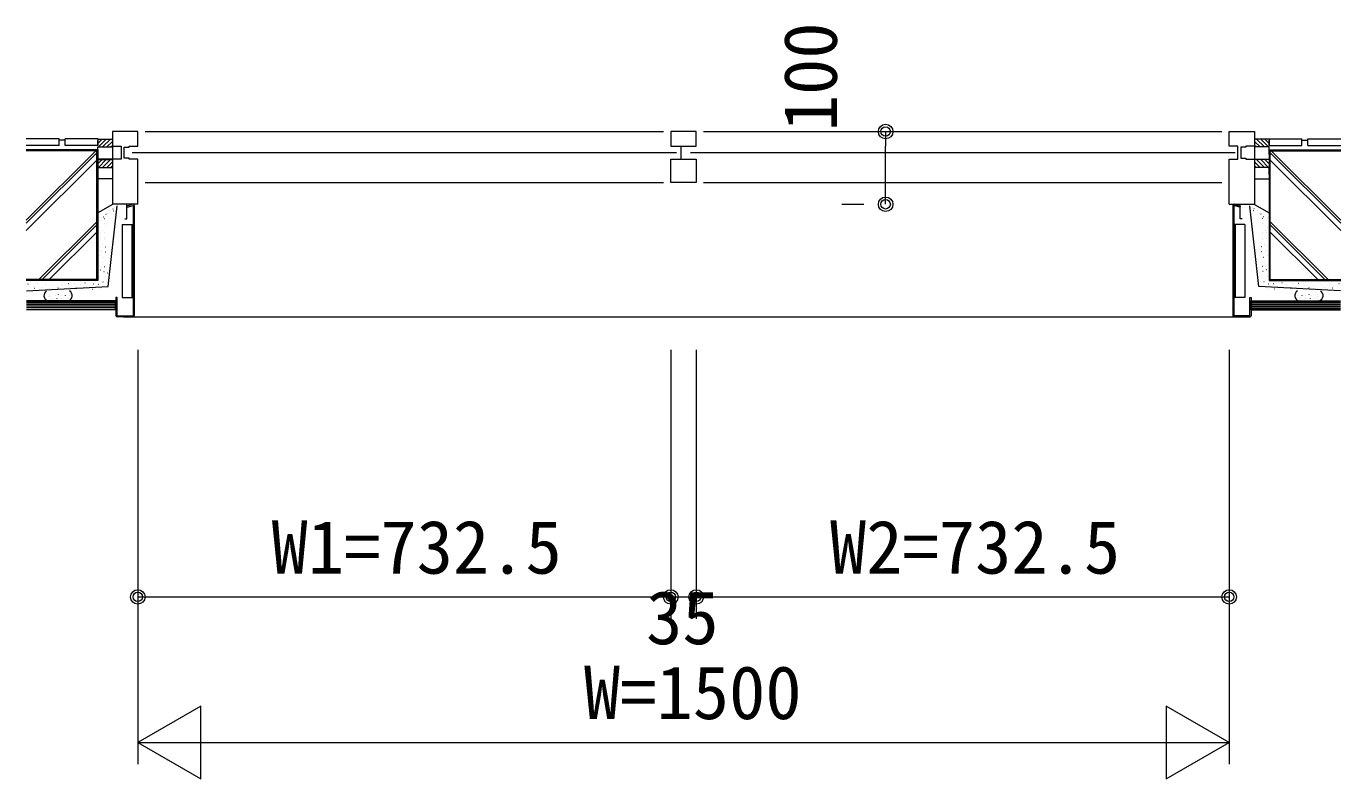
# Model space of a CAD drawing. Units: millimetres, scale not verified. Extents: x -14850 to 13831, y -10500 to 9500.
# Drawn here: x 8854 to 10661, y 3642 to 4677 of the extents above; entities that cross this region are included whole.
import ezdxf
from ezdxf.enums import TextEntityAlignment as Align

# ---------------------------------------------------------------- set-up
doc = ezdxf.new("R2010")
doc.units = ezdxf.units.MM
doc.header["$LTSCALE"] = 50
doc.linetypes.add('DASHED3', pattern=[4, 3, -1])
for name, color, linetype, lineweight in [('0-2_YKK_ZWAK', 2, 'Continuous', 9), ('0-3_YKK_11', 7, 'Continuous', 9), ('0-5_YSS_K', 4, 'Continuous', 9)]:
    doc.layers.add(name, color=color, linetype=linetype, lineweight=lineweight)
doc.styles.add('ＭＳ ゴシック', font='')
doc.styles.get('ＭＳ ゴシック').set_extended_font_data('MS Gothic')

msp = doc.modelspace()

# ---------------------------------------------------------------- linework, layer by layer
at = {"layer": '0-2_YKK_ZWAK'}
for p, q in [((9975.31, 4532), (10005.31, 4532)), ((9985.31, 4532), (10005.31, 4532)), ((10035.31, 4532), (10035.31, 4512)), ((9975.31, 4432), (10005.31, 4432)), ((9985.31, 4432), (10005.31, 4432)), ((9007.5, 4232), (9007.5, 3662)), ((9740, 4232), (9740, 3862)), ((9775, 4232), (9775, 3862)), ((10507.5, 4232), (10507.5, 3662)), ((9007.5, 3892), (9740, 3892)), ((9740, 3892), (9775, 3892)), ((9775, 3892), (10507.5, 3892)), ((9094.1, 3642), (9094.1, 3742)), ((10420.9, 3742), (10420.9, 3642)), ((10507.5, 3692), (10420.9, 3742)), ((9007.5, 3692), (10507.5, 3692)), ((10420.9, 3642), (10507.5, 3692))]:
    msp.add_line(p, q, dxfattribs=at)
for points in [[(10035.31, 4432), (10035.31, 4452), (10035.31, 4512)], [(9094.1, 3742), (9007.5, 3692), (9094.1, 3642)]]:
    msp.add_lwpolyline(points, dxfattribs=at)
for centre, radius in [((10035.31, 4532), 10), ((10035.31, 4532), 10), ((10035.31, 4532), 6.5), ((10035.31, 4532), 6.5), ((10035.31, 4432), 10), ((10035.31, 4432), 10), ((10035.31, 4432), 6.5), ((10035.31, 4432), 6.5), ((9007.5, 3892), 10), ((9007.5, 3892), 10), ((9007.5, 3892), 6.5), ((9007.5, 3892), 6.5), ((9740, 3892), 10), ((9740, 3892), 10), ((9740, 3892), 6.5), ((9740, 3892), 6.5), ((9775, 3892), 10), ((9775, 3892), 10), ((9775, 3892), 6.5), ((9775, 3892), 6.5), ((10507.5, 3892), 10), ((10507.5, 3892), 10), ((10507.5, 3892), 6.5), ((10507.5, 3892), 6.5)]:
    msp.add_circle(centre, radius, dxfattribs=at)
at = {"layer": '0-3_YKK_11'}
for p, q in [((8899.5, 4522), (8854.2, 4522)), ((8899.5, 4513), (8899.5, 4522)), ((8907.5, 4520), (8899.5, 4520)), ((8952.5, 4522), (8907.5, 4522)), ((8907.5, 4513), (8907.5, 4522)), ((8952.5, 4522), (8953.1, 4521.4)), ((8952.5, 4521.11), (8952.94, 4521.56)), ((8952.5, 4515.46), (8958.44, 4521.4)), ((8953.1, 4521.4), (8971.9, 4521.4)), ((8953.5, 4510.8), (8964.1, 4521.4)), ((8959.16, 4510.8), (8969.76, 4521.4)), ((8964.81, 4510.8), (8972.5, 4518.49)), ((8972.5, 4522), (8971.9, 4521.4)), ((10542.5, 4522), (10543.1, 4521.4)), ((10550.18, 4510.8), (10542.5, 4518.49)), ((10561.9, 4521.4), (10543.1, 4521.4)), ((10555.84, 4510.8), (10545.24, 4521.4)), ((10561.49, 4510.8), (10550.9, 4521.4)), ((10562.5, 4515.46), (10556.55, 4521.4)), ((10562.5, 4522), (10561.9, 4521.4)), ((10562.5, 4521.11), (10562.05, 4521.56)), ((10562.5, 4522), (10607.5, 4522)), ((10562.5, 4522), (10562.5, 4513)), ((10562.5, 4513), (10562.5, 4519.85)), ((10607.5, 4513), (10607.5, 4522)), ((10607.5, 4520), (10615.5, 4520)), ((10615.5, 4522), (10660.79, 4522)), ((10615.5, 4513), (10615.5, 4522)), ((8899.5, 4513), (8854.2, 4513)), ((8952.5, 4507), (8854.2, 4507)), ((8854.2, 4410.14), (8949.57, 4505.5)), ((8951, 4505.5), (8854.2, 4505.5)), ((8854.2, 4405.9), (8951, 4502.69)), ((8952.5, 4513), (8907.5, 4513)), ((8951, 4328.5), (8951, 4505.5)), ((8952.5, 4510.8), (8972.5, 4510.8)), ((8952.5, 4500.8), (8952.5, 4510.8)), ((8952.5, 4507), (8952.5, 4327)), ((8970.47, 4510.8), (8972.5, 4512.83)), ((8972.5, 4510.8), (8972.5, 4500.8)), ((10544.52, 4510.8), (10542.5, 4512.83)), ((10542.5, 4510.8), (10542.5, 4500.8)), ((10562.5, 4510.8), (10542.5, 4510.8)), ((10562.5, 4513), (10607.5, 4513)), ((10562.5, 4500.8), (10562.5, 4510.8)), ((10562.5, 4507), (10562.5, 4327)), ((10562.5, 4507), (10660.79, 4507)), ((10564, 4328.5), (10564, 4505.5)), ((10564, 4505.5), (10660.79, 4505.5)), ((10660.79, 4405.9), (10564, 4502.69)), ((10660.79, 4410.14), (10565.43, 4505.5)), ((10615.5, 4513), (10660.79, 4513)), ((8854.2, 4396), (8951, 4492.79)), ((8972.5, 4494), (8952.5, 4494)), ((8952.5, 4494), (8953.1, 4493.4)), ((8952.5, 4493.11), (8952.94, 4493.55)), ((8952.5, 4487.46), (8958.44, 4493.4)), ((8952.5, 4482.8), (8972.5, 4482.8)), ((8952.5, 4472.8), (8952.5, 4482.8)), ((8953.1, 4493.4), (8971.9, 4493.4)), ((8953.5, 4482.8), (8964.1, 4493.4)), ((8959.16, 4482.8), (8969.76, 4493.4)), ((8964.81, 4482.8), (8972.5, 4490.48)), ((8970.47, 4482.8), (8972.5, 4484.83)), ((8972.5, 4494), (8971.9, 4493.4)), ((8972.5, 4482.8), (8972.5, 4472.8)), ((10542.5, 4494), (10543.1, 4493.4)), ((10542.5, 4494), (10562.5, 4494)), ((10550.18, 4482.8), (10542.5, 4490.48)), ((10544.52, 4482.8), (10542.5, 4484.83)), ((10542.5, 4482.8), (10542.5, 4472.8)), ((10562.5, 4482.8), (10542.5, 4482.8)), ((10561.9, 4493.4), (10543.1, 4493.4)), ((10555.84, 4482.8), (10545.24, 4493.4)), ((10561.49, 4482.8), (10550.9, 4493.4)), ((10562.5, 4487.46), (10556.55, 4493.4)), ((10562.5, 4494), (10561.9, 4493.4)), ((10562.5, 4493.11), (10562.05, 4493.55)), ((10562.5, 4472.8), (10562.5, 4482.8)), ((10660.79, 4396), (10564, 4492.79)), ((8972.5, 4467), (8952.5, 4467)), ((10542.5, 4467), (10562.5, 4467)), ((8972.5, 4431.79), (8952.5, 4420.24)), ((8966.63, 4318.73), (8979.22, 4430)), ((8975.7, 4427.31), (8975.9, 4427.31)), ((9000.44, 4431.93), (8992.5, 4429.55)), ((8992.5, 4429.55), (8992.96, 4428.02)), ((8992.96, 4428.02), (9000.9, 4430.4)), ((9000.9, 4430.4), (9000.9, 4278.6)), ((9002.5, 4430.4), (9002.5, 4278.6)), ((10512.5, 4430.4), (10512.5, 4278.6)), ((10514.1, 4430.4), (10514.1, 4278.6)), ((10514.55, 4431.93), (10522.5, 4429.55)), ((10548.37, 4318.73), (10535.78, 4430)), ((10539.29, 4427.31), (10539.09, 4427.31)), ((10542.5, 4431.79), (10562.5, 4420.24)), ((8955.09, 4413.77), (8955.29, 4413.77)), ((8956.56, 4409.65), (8956.76, 4409.65)), ((8960.39, 4414.95), (8960.59, 4414.95)), ((8961.28, 4412.3), (8961.47, 4412.3)), ((8963.63, 4418.18), (8963.83, 4418.18)), ((8965.69, 4418.77), (8965.89, 4418.77)), ((8968.93, 4423.19), (8969.13, 4423.19)), ((8973.35, 4425.84), (8973.55, 4425.84)), ((8973.64, 4423.19), (8973.84, 4423.19)), ((9000.9, 4412.29), (9002.5, 4410.69)), ((9002.5, 4408.57), (9000.9, 4410.17)), ((10514.1, 4412.29), (10512.5, 4410.69)), ((10512.5, 4408.57), (10514.1, 4410.17)), ((10541.36, 4423.19), (10541.15, 4423.19)), ((10541.65, 4425.84), (10541.45, 4425.84)), ((10546.06, 4423.19), (10545.86, 4423.19)), ((10549.3, 4418.77), (10549.1, 4418.77)), ((10551.37, 4418.18), (10551.17, 4418.18)), ((10553.72, 4412.3), (10553.52, 4412.3)), ((10554.6, 4414.95), (10554.41, 4414.95)), ((10558.43, 4409.65), (10558.23, 4409.65)), ((10559.9, 4413.77), (10559.7, 4413.77)), ((8871.56, 4328.5), (8951, 4407.94)), ((8875.8, 4328.5), (8951, 4403.7)), ((8885.7, 4328.5), (8951, 4393.8)), ((8955.09, 4400.52), (8955.29, 4400.52)), ((8955.97, 4392.57), (8956.18, 4392.57)), ((8958.04, 4396.1), (8958.24, 4396.1)), ((8961.57, 4405.82), (8961.77, 4405.82)), ((8961.57, 4392.57), (8961.77, 4392.57)), ((8963.04, 4402.58), (8963.24, 4402.58)), ((8985.9, 4404), (9000.9, 4404)), ((8985.9, 4404), (8985.9, 4304)), ((10529.1, 4404), (10514.1, 4404)), ((10529.1, 4404), (10529.1, 4304)), ((10551.95, 4402.58), (10551.75, 4402.58)), ((10553.43, 4405.82), (10553.23, 4405.82)), ((10553.43, 4392.57), (10553.23, 4392.57)), ((10556.96, 4396.1), (10556.76, 4396.1)), ((10559.02, 4392.57), (10558.82, 4392.57)), ((10559.9, 4400.52), (10559.7, 4400.52)), ((10643.44, 4328.5), (10564, 4407.94)), ((10639.19, 4328.5), (10564, 4403.7)), ((10629.29, 4328.5), (10564, 4393.8)), ((8955.68, 4373.43), (8955.88, 4373.43)), ((8956.56, 4384.62), (8956.76, 4384.62)), ((8958.33, 4376.97), (8958.53, 4376.97)), ((8961.57, 4386.97), (8961.77, 4386.97)), ((8961.57, 4383.74), (8961.77, 4383.74)), ((8962.75, 4373.43), (8962.95, 4373.43)), ((10552.25, 4373.43), (10552.05, 4373.43)), ((10553.43, 4386.97), (10553.23, 4386.97)), ((10553.43, 4383.74), (10553.23, 4383.74)), ((10556.66, 4376.97), (10556.46, 4376.97)), ((10558.43, 4384.62), (10558.23, 4384.62)), ((10559.32, 4373.43), (10559.12, 4373.43)), ((8955.09, 4361.07), (8955.29, 4361.07)), ((8955.97, 4368.13), (8956.18, 4368.13)), ((8958.04, 4367.54), (8958.24, 4367.54)), ((8960.1, 4358.71), (8960.3, 4358.71)), ((8962.75, 4366.66), (8962.95, 4366.66)), ((10552.25, 4366.66), (10552.05, 4366.66)), ((10554.9, 4358.71), (10554.7, 4358.71)), ((10556.96, 4367.54), (10556.76, 4367.54)), ((10559.02, 4368.13), (10558.82, 4368.13)), ((10559.9, 4361.07), (10559.7, 4361.07)), ((8956.27, 4341.93), (8956.47, 4341.93)), ((8958.04, 4346.05), (8958.24, 4346.05)), ((8959.21, 4352.23), (8959.41, 4352.23)), ((8960.98, 4339.57), (8961.18, 4339.57)), ((8961.86, 4346.64), (8962.07, 4346.64)), ((8965.4, 4337.51), (8965.6, 4337.51)), ((9000.9, 4353.62), (9002.5, 4352.02)), ((9002.5, 4349.9), (9000.9, 4351.5)), ((10514.1, 4353.62), (10512.5, 4352.02)), ((10512.5, 4349.9), (10514.1, 4351.5)), ((10549.6, 4337.51), (10549.4, 4337.51)), ((10553.13, 4346.64), (10552.93, 4346.64)), ((10554.02, 4339.57), (10553.81, 4339.57)), ((10555.78, 4352.23), (10555.58, 4352.23)), ((10556.96, 4346.05), (10556.76, 4346.05)), ((10558.73, 4341.93), (10558.53, 4341.93)), ((8951, 4328.5), (8854.2, 4328.5)), ((8952.5, 4327), (8854.2, 4327)), ((8854.4, 4312.78), (8966.63, 4318.73)), ((8856.46, 4322.5), (8856.66, 4322.5)), ((8864.12, 4319.55), (8864.32, 4319.55)), ((8869.12, 4323.67), (8869.32, 4323.67)), ((8875.89, 4318.08), (8876.09, 4318.08)), ((8880.9, 4321.91), (8881.1, 4321.91)), ((8890.61, 4320.14), (8890.81, 4320.14)), ((8902.1, 4323.97), (8902.3, 4323.97)), ((8903.86, 4319.85), (8904.06, 4319.85)), ((8912.4, 4323.09), (8912.6, 4323.09)), ((8913.58, 4318.08), (8913.78, 4318.08)), ((8920.94, 4322.5), (8921.14, 4322.5)), ((8928.59, 4321.32), (8928.79, 4321.32)), ((8934.78, 4323.97), (8934.98, 4323.97)), ((8937.43, 4319.55), (8937.63, 4319.55)), ((8946.26, 4322.79), (8946.46, 4322.79)), ((8953.03, 4321.91), (8953.23, 4321.91)), ((8955.09, 4332.21), (8955.29, 4332.21)), ((8959.51, 4325.44), (8959.71, 4325.44)), ((8962.45, 4332.21), (8962.65, 4332.21)), ((8963.04, 4318.37), (8963.24, 4318.37)), ((8963.93, 4325.14), (8964.12, 4325.14)), ((10660.6, 4312.78), (10548.37, 4318.73)), ((10551.07, 4325.14), (10550.87, 4325.14)), ((10551.95, 4318.37), (10551.75, 4318.37)), ((10552.54, 4332.21), (10552.34, 4332.21)), ((10555.49, 4325.44), (10555.29, 4325.44)), ((10559.9, 4332.21), (10559.7, 4332.21)), ((10561.96, 4321.91), (10561.76, 4321.91)), ((10562.5, 4327), (10660.79, 4327)), ((10564, 4328.5), (10660.79, 4328.5)), ((10568.74, 4322.79), (10568.54, 4322.79)), ((10577.57, 4319.55), (10577.37, 4319.55)), ((10580.22, 4323.97), (10580.02, 4323.97)), ((10586.4, 4321.32), (10586.2, 4321.32)), ((10594.06, 4322.5), (10593.86, 4322.5)), ((10601.42, 4318.08), (10601.22, 4318.08)), ((10602.6, 4323.09), (10602.39, 4323.09)), ((10611.13, 4319.85), (10610.93, 4319.85)), ((10612.9, 4323.97), (10612.7, 4323.97)), ((10624.38, 4320.14), (10624.18, 4320.14)), ((10634.1, 4321.91), (10633.9, 4321.91)), ((10639.1, 4318.08), (10638.9, 4318.08)), ((10645.88, 4323.67), (10645.68, 4323.67)), ((10650.88, 4319.55), (10650.68, 4319.55)), ((10658.53, 4322.5), (10658.34, 4322.5)), ((8865.59, 4316.61), (8865.79, 4316.61)), ((8884.26, 4304.7), (8884.26, 4304.54)), ((8885.98, 4302.4), (8885.98, 4302.25)), ((8886.17, 4308.14), (8886.17, 4307.99)), ((8886.49, 4316.31), (8886.69, 4316.31)), ((8887.32, 4305.27), (8887.32, 4305.12)), ((8890, 4302.4), (8890, 4302.25)), ((8894.59, 4306.23), (8894.59, 4306.07)), ((8896.31, 4302.78), (8896.31, 4302.63)), ((8897.68, 4317.2), (8897.88, 4317.2)), ((8898.03, 4307.76), (8898.03, 4307.61)), ((8902.25, 4306.99), (8902.25, 4306.84)), ((8903.2, 4302.59), (8903.2, 4302.44)), ((8907.6, 4306.8), (8907.6, 4306.65)), ((8910.28, 4302.4), (8910.28, 4302.25)), ((8910.67, 4303.93), (8910.67, 4303.78)), ((8913.35, 4306.61), (8913.35, 4306.46)), ((8922.41, 4316.9), (8922.61, 4316.9)), ((8931.25, 4316.61), (8931.44, 4316.61)), ((8945.38, 4315.43), (8945.58, 4315.43)), ((8954.8, 4316.61), (8955, 4316.61)), ((8979.1, 4304), (8977.5, 4304)), ((8977.5, 4304), (8977.5, 4278.6)), ((8979.1, 4278.6), (8979.1, 4304)), ((8985.9, 4304), (9000.9, 4304)), ((10529.1, 4304), (10514.1, 4304)), ((10535.9, 4304), (10537.5, 4304)), ((10535.9, 4278.6), (10535.9, 4304)), ((10537.5, 4304), (10537.5, 4278.6)), ((10560.2, 4316.61), (10560, 4316.61)), ((10569.62, 4315.43), (10569.42, 4315.43)), ((10583.75, 4316.61), (10583.55, 4316.61)), ((10592.58, 4316.9), (10592.39, 4316.9)), ((10601.65, 4306.61), (10601.65, 4306.46)), ((10604.33, 4303.93), (10604.33, 4303.78)), ((10604.71, 4302.4), (10604.71, 4302.25)), ((10607.39, 4306.8), (10607.39, 4306.65)), ((10611.79, 4302.59), (10611.79, 4302.44)), ((10612.75, 4306.99), (10612.75, 4306.84)), ((10616.96, 4307.76), (10616.96, 4307.61)), ((10617.32, 4317.2), (10617.12, 4317.2)), ((10618.68, 4302.78), (10618.68, 4302.63)), ((10620.4, 4306.23), (10620.4, 4306.07)), ((10625, 4302.4), (10625, 4302.25)), ((10627.68, 4305.27), (10627.68, 4305.12)), ((10628.5, 4316.31), (10628.3, 4316.31)), ((10628.83, 4308.14), (10628.83, 4307.99)), ((10629.02, 4302.4), (10629.02, 4302.25)), ((10630.74, 4304.7), (10630.74, 4304.54)), ((10649.41, 4316.61), (10649.21, 4316.61)), ((8977.5, 4299), (8854.4, 4299)), ((8977, 4298.5), (8854.4, 4298.5)), ((8977, 4296.3), (8854.4, 4296.3)), ((8977, 4294.1), (8854.4, 4294.1)), ((8977, 4291.9), (8854.4, 4291.9)), ((8977, 4289.7), (8854.4, 4289.7)), ((8854.4, 4287.5), (8977, 4287.5)), ((8977.5, 4287), (8854.4, 4287)), ((8977, 4287.5), (8977, 4298.5)), ((8977.5, 4287), (8977.5, 4299)), ((9000.9, 4292.46), (9002.5, 4290.85)), ((9002.5, 4288.73), (9000.9, 4290.33)), ((10514.1, 4292.46), (10512.5, 4290.85)), ((10512.5, 4288.73), (10514.1, 4290.33)), ((10537.5, 4287), (10537.5, 4299)), ((10537.5, 4299), (10660.6, 4299)), ((10537.5, 4287), (10660.6, 4287)), ((10538, 4287.5), (10538, 4298.5)), ((10538, 4298.5), (10660.6, 4298.5)), ((10538, 4296.3), (10660.6, 4296.3)), ((10538, 4294.1), (10660.6, 4294.1)), ((10538, 4291.9), (10660.6, 4291.9)), ((10538, 4289.7), (10660.6, 4289.7)), ((10660.6, 4287.5), (10538, 4287.5)), ((8979.1, 4278.6), (9000.9, 4278.6)), ((9000.9, 4277), (8979.1, 4277)), ((8987.81, 4277), (10514.1, 4277)), ((10535.9, 4278.6), (10514.1, 4278.6)), ((10514.1, 4277), (10535.9, 4277))]:
    msp.add_line(p, q, dxfattribs=at)
at = {"layer": '0-3_YKK_11', "linetype": 'DASHED3'}
for p, q in [((8999.3, 4404), (8999.3, 4304)), ((10515.7, 4404), (10515.7, 4304))]:
    msp.add_line(p, q, dxfattribs=at)
at = {"layer": '0-3_YKK_11'}
for points in [[(8952.5, 4522), (8952.5, 4513), (8952.5, 4519.85)], [(10522.5, 4429.55), (10522.03, 4428.02), (10514.1, 4430.4)]]:
    msp.add_lwpolyline(points, dxfattribs=at)
for centre, radius, start, end in [((9000.9, 4430.4), 1.6, 0, 106.69923), ((10514.1, 4430.4), 1.6, 73.30075, 180), ((8886.22, 4306.39), 7.78, 121.78807, 251.80487), ((8909.55, 4306.39), 7.78, 288.19461, 58.21141), ((10605.45, 4306.39), 7.78, 121.78857, 251.80537), ((10628.78, 4306.39), 7.78, 288.19511, 58.21191), ((8979.1, 4278.6), 1.6, 180, 270), ((9000.9, 4278.6), 1.6, 270, 0), ((10514.1, 4278.6), 1.6, 180, 270), ((10535.9, 4278.6), 1.6, 270, 0)]:
    msp.add_arc(centre, radius, start, end, dxfattribs=at)
at = {"layer": '0-5_YSS_K'}
for p, q in [((9007.5, 4532), (8972.5, 4532)), ((8972.5, 4532), (8972.5, 4432)), ((9007.5, 4512), (9007.5, 4532)), ((9017.5, 4532), (9730, 4532)), ((9740, 4531.9), (9740, 4512)), ((9775, 4531.9), (9740, 4531.9)), ((9775, 4512), (9775, 4531.9)), ((9785, 4532), (10497.5, 4532)), ((10507.5, 4532), (10542.5, 4532)), ((10542.5, 4532), (10542.5, 4432)), ((8972.5, 4512), (8984.5, 4512)), ((8984.5, 4512), (8984.5, 4494)), ((8988.5, 4510.5), (8995.5, 4510.5)), ((8988.5, 4495.5), (8988.5, 4510.5)), ((8995.5, 4512), (9007.5, 4512)), ((8995.5, 4510.5), (8995.5, 4512)), ((8999.5, 4503), (9748, 4503)), ((9740, 4512), (9775, 4512)), ((9754, 4512), (9754, 4494)), ((9767, 4503), (10515.5, 4503)), ((10523.5, 4510.5), (10523.5, 4495.5)), ((10530.5, 4510.5), (10523.5, 4510.5)), ((10530.5, 4512), (10530.5, 4510.5)), ((10542.5, 4512), (10530.5, 4512)), ((8984.5, 4494), (8972.5, 4494)), ((8995.5, 4495.5), (8988.5, 4495.5)), ((8995.5, 4494), (8995.5, 4495.5)), ((9007.5, 4494), (8995.5, 4494)), ((9007.5, 4432), (9007.5, 4494)), ((9740, 4462.1), (9740, 4494)), ((9740, 4494), (9775, 4494)), ((9775, 4494), (9775, 4462.1)), ((10507.5, 4432), (10507.5, 4494)), ((10523.5, 4495.5), (10530.5, 4495.5)), ((10530.5, 4495.5), (10530.5, 4494)), ((10530.5, 4494), (10542.5, 4494)), ((9017.5, 4462), (9730, 4462)), ((9775, 4462.1), (9740, 4462.1)), ((9785, 4462), (10497.5, 4462)), ((9007.5, 4432), (8972.5, 4432)), ((8992.5, 4412), (8992.5, 4432)), ((10507.5, 4432), (10542.5, 4432)), ((10522.5, 4412), (10522.5, 4432)), ((8989.5, 4412), (8992.5, 4412)), ((10525.5, 4412), (10522.5, 4412))]:
    msp.add_line(p, q, dxfattribs=at)
for points in [[(10519.5, 4512), (10507.5, 4512), (10507.5, 4532)], [(10507.5, 4494), (10519.5, 4494), (10519.5, 4512)]]:
    msp.add_lwpolyline(points, dxfattribs=at)

# ---------------------------------------------------------------- texts
at = {"layer": '0-2_YKK_ZWAK', "color": 4, "style": 'ＭＳ ゴシック'}
msp.add_text('100', height=73.31, rotation=90, dxfattribs=at).set_placement((9990.31, 4532.47), align=Align.BOTTOM_LEFT)
for s, p in [('W1=732.5', (9191.28, 3902)), ('W2=732.5', (9958.79, 3902)), ('35', (9706.11, 3804.96)), ('W=1500', (9620.6, 3702))]:
    msp.add_text(s, height=73.31, dxfattribs=at).set_placement(p, align=Align.BOTTOM_LEFT)

doc.saveas('drawing.dxf')
